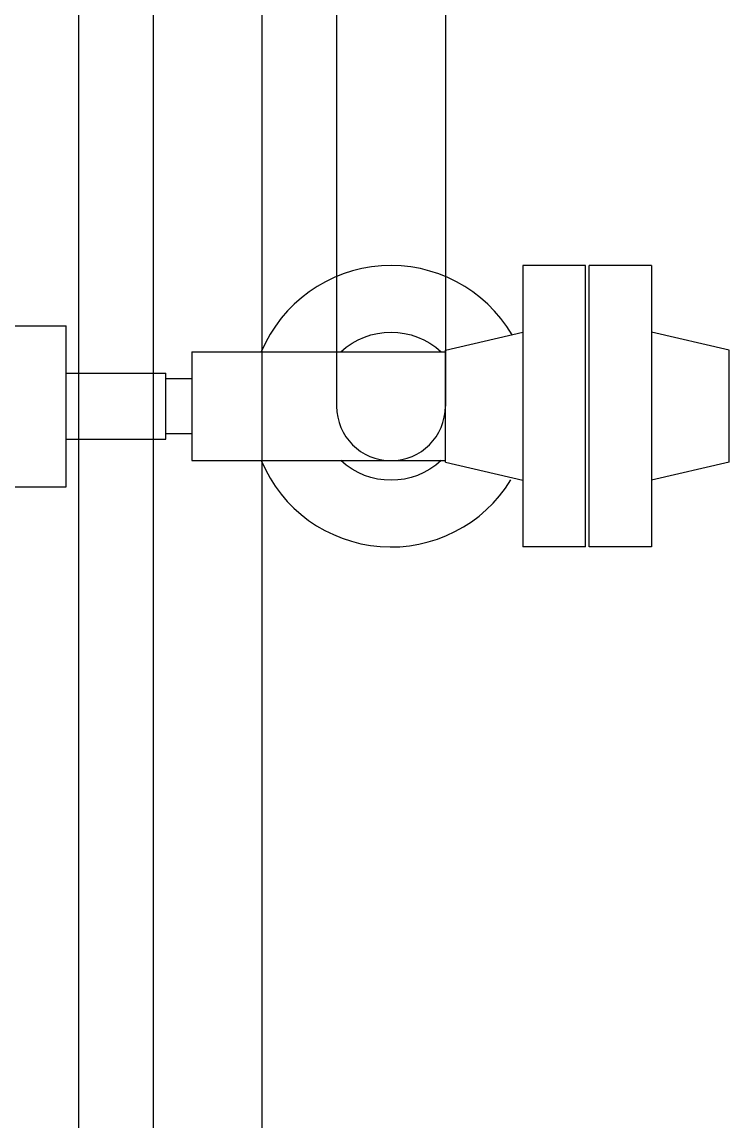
# Model space of a CAD drawing. Header units: millimetres. Extents: x 553637 to 584936, y 5008 to 53898.
# Drawn here: x 560617 to 561194, y 41647 to 42546 of the extents above; entities that cross this region are included whole.
import ezdxf

# ---------------------------------------------------------------- set-up
doc = ezdxf.new("R2010")
doc.units = ezdxf.units.MM
doc.header["$LTSCALE"] = 10
doc.header["$MEASUREMENT"] = 0
doc.layers.add('2', color=2, linetype='Continuous')
doc.layers.add('8', color=8, linetype='Continuous')

msp = doc.modelspace()

# ---------------------------------------------------------------- linework, layer by layer
at = {"layer": '2'}
for p, q in [((561025.86, 42346.49), (561025.86, 42116.49)), ((561077.04, 42346.49), (561025.86, 42346.49)), ((561077.04, 42116.49), (561077.04, 42346.49)), ((561080.04, 42116.49), (561080.04, 42346.49)), ((561131.22, 42346.49), (561080.04, 42346.49)), ((561131.22, 42346.49), (561131.22, 42116.49)), ((560962.64, 42277.27), (561025.86, 42291.99)), ((561194.44, 42277.27), (561131.22, 42291.99)), ((560962.64, 42185.7), (560962.64, 42277.27)), ((561194.44, 42185.7), (561194.44, 42277.27)), ((560962.64, 42185.7), (561025.86, 42170.99)), ((561194.44, 42185.7), (561131.22, 42170.99)), ((561077.04, 42116.49), (561025.86, 42116.49)), ((561131.22, 42116.49), (561080.04, 42116.49))]:
    msp.add_line(p, q, dxfattribs=at)
at = {"layer": '2', "extrusion": (-1, 1.31047e-06, 1.33332e-29)}
for p, q in [((560538.41, 42297.21), (560652.67, 42297.21)), ((560652.67, 42165.76), (560652.67, 42297.21)), ((560755.37, 42275.94), (560755.37, 42187.04)), ((560755.37, 42275.94), (560962.64, 42275.94)), ((560652.67, 42258.44), (560734.09, 42258.44)), ((560734.09, 42204.54), (560734.09, 42258.44)), ((560755.37, 42254.02), (560734.09, 42254.02)), ((560755.37, 42208.95), (560734.09, 42208.95)), ((560652.67, 42204.54), (560734.09, 42204.54)), ((560755.37, 42187.04), (560961.92, 42187.04)), ((560538.41, 42165.76), (560652.67, 42165.76))]:
    msp.add_line(p, q, dxfattribs=at)
at = {"layer": '2'}
for start, end in [(30.56925, 157.26168), (202.73817, 328.48427)]:
    msp.add_arc((560918.19, 42231.49), 115, start, end, dxfattribs=at)
at = {"layer": '2', "extrusion": (2.60745e-32, -4.30769e-34, -1)}
msp.add_arc((-560918.19, 42231.49), 60.5, 47.28286, 132.7173, dxfattribs=at)
at = {"layer": '2', "extrusion": (-2.60745e-32, 4.30769e-34, -1)}
msp.add_arc((-560918.19, 42231.49), 60.5, 227.28286, 312.7173, dxfattribs=at)
at = {"layer": '8'}
for p, q in [((560873.74, 46391.3), (560873.74, 42231.49)), ((560962.64, 46391.3), (560962.64, 42231.49)), ((560723.74, 46141.81), (560723.74, 37731.49)), ((560812.64, 46141.81), (560812.64, 37731.49)), ((560662.64, 45891.44), (560662.64, 33231.46))]:
    msp.add_line(p, q, dxfattribs=at)
msp.add_arc((560918.19, 42231.49), 44.45, 180, 0, dxfattribs=at)

doc.saveas('drawing.dxf')
